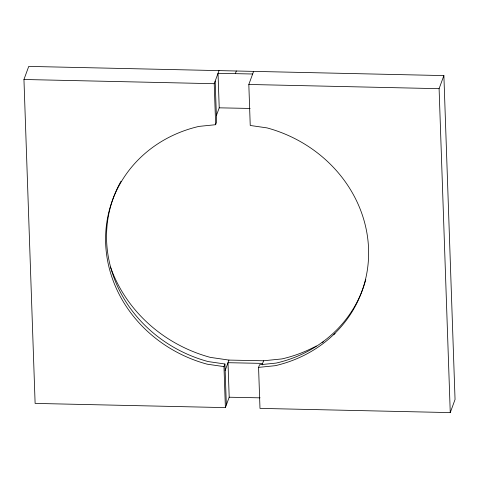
<?xml version="1.0" encoding="UTF-8"?>
<svg xmlns="http://www.w3.org/2000/svg" width="479" height="479" viewBox="0 0 479 479"><rect width="100%" height="100%" fill="white"/><g stroke="black" fill="none" stroke-linecap="round" stroke-linejoin="round"><path stroke-width="0.72" d="M262.678 364.86L262.63 363.393L228.004 362.699L229.196 397.223L225.387 407.617L35.117 403.408L23.95 79.49L28.74 66.401L443.883 75.592L455.05 399.51L450.26 412.599L259.983 408.383L258.57 367.381L259.528 364.764L276.185 363.076A132.785 121.774 20.1 0 0 365.776 279.514M120.989 181.272A132.785 121.774 20.1 0 0 208.137 361.567L224.932 363.998L223.974 366.615L207.179 364.184A132.785 121.774 20.1 0 1 105.643 243.134A132.785 121.774 20.1 0 1 198.983 126.396L215.64 124.702L214.227 83.699L219.017 70.617M216.37 115.607L219.22 107.829L218.029 73.305L252.655 74M215.64 124.702L216.598 122.085L215.185 81.083M235.339 73.652L236.315 71M258.57 367.381L275.227 365.693A132.785 121.774 20.1 0 0 368.567 248.954A132.785 121.774 20.1 0 0 267.031 127.899L250.236 125.468L248.823 84.466L253.613 71.383M225.16 370.477L228.962 360.082L263.582 360.777L282.023 358.903A139.772 128.18 20.1 0 0 314.302 347.036M262.151 364.699L263.582 360.777M450.26 412.599L439.099 88.681L443.883 75.592M219.22 107.829L250.158 108.446M229.196 397.223L260.133 397.839M23.95 79.49L214.227 83.699M248.823 84.466L439.099 88.681M228.962 360.082L210.365 357.388A139.772 128.18 20.1 0 1 110.517 267.072M224.932 363.998L226.345 405M223.974 366.615L225.387 407.617M335.072 333.546A139.772 128.18 20.1 0 1 333.893 334.468M323.415 341.814A139.772 128.18 20.1 0 1 322.133 342.605M316.272 345.988A139.772 128.18 20.1 0 1 314.954 346.7"/></g></svg>
